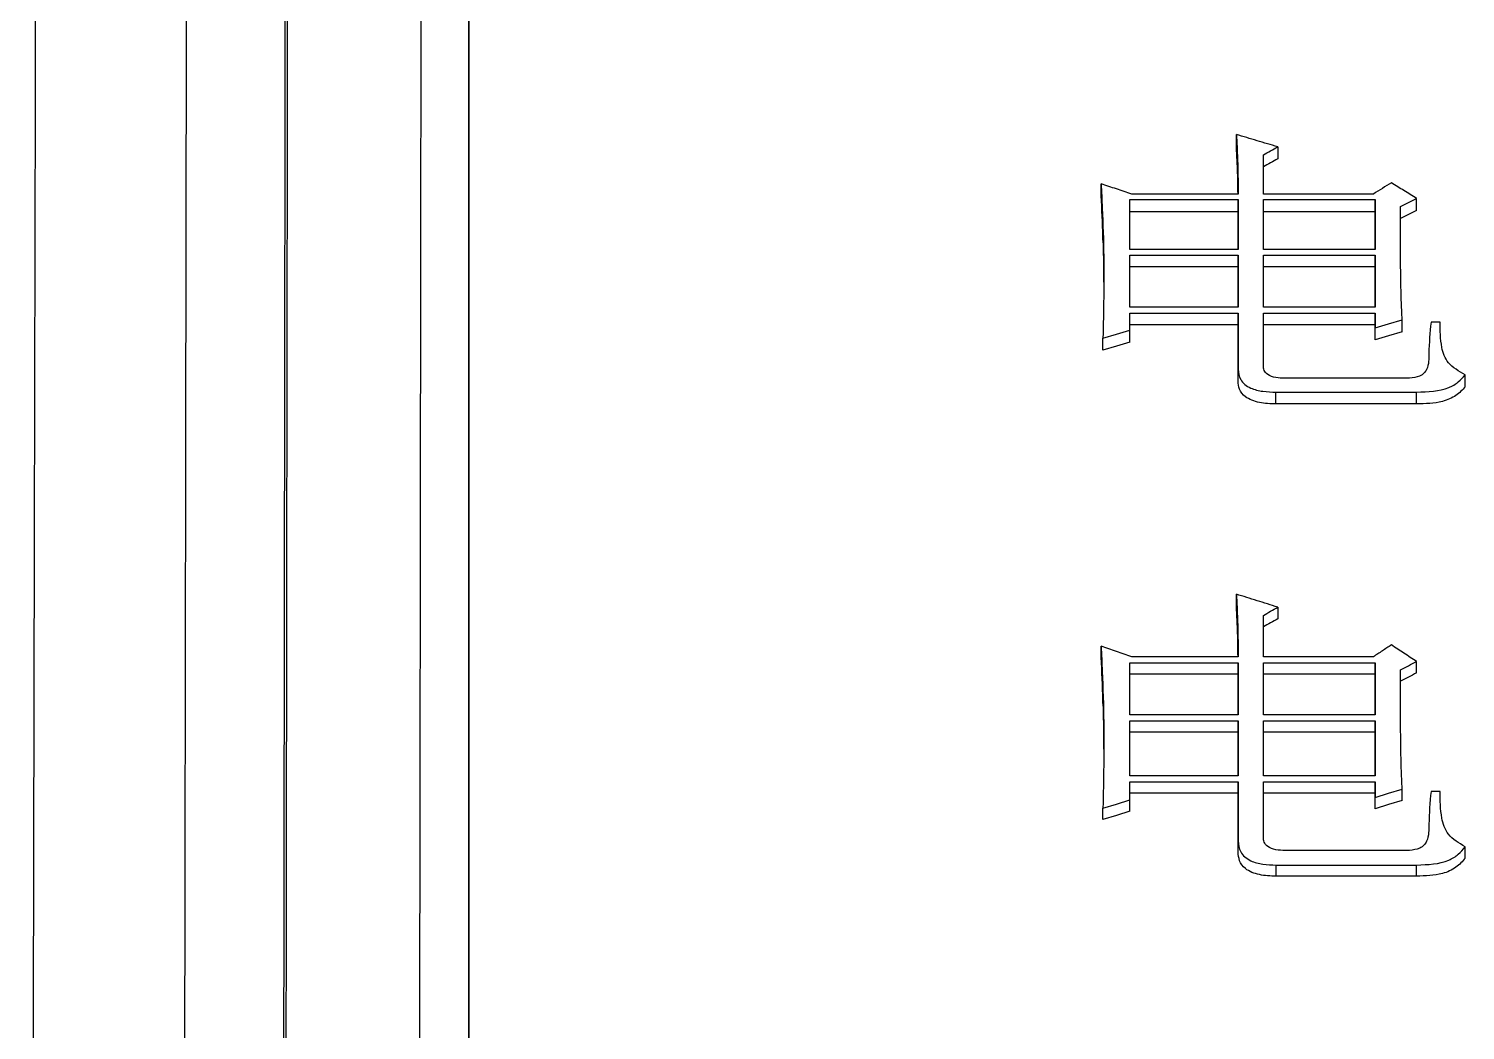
# Model space of a CAD drawing. Header units: millimetres. Extents: x 2642 to 4256, y 821 to 2003.
# Drawn here: x 2862.57 to 2871.19, y 1755.62 to 1761.64 of the extents above; entities that cross this region are included whole.
import ezdxf

# ---------------------------------------------------------------- set-up
doc = ezdxf.new("R2010")
doc.units = ezdxf.units.MM

msp = doc.modelspace()

# ---------------------------------------------------------------- linework, layer by layer
at = {"color": 7, "linetype": 'Continuous', "lineweight": 25}
for p, q in [((2869.8154, 1760.9304), (2869.8154, 1761.0032)), ((2870.0642, 1760.9293), (2870.0642, 1760.8566)), ((2869.9777, 1760.6462), (2869.9777, 1760.8823)), ((2869.0041, 1760.6346), (2869.0041, 1760.707)), ((2869.8263, 1760.6462), (2869.188, 1760.6462)), ((2870.6376, 1760.6462), (2869.9777, 1760.6462)), ((2869.1772, 1760.6124), (2869.8263, 1760.6124)), ((2869.1772, 1760.3139), (2869.1772, 1760.6124)), ((2869.8263, 1760.6124), (2869.8263, 1760.3139)), ((2869.8263, 1760.5401), (2869.8263, 1760.6124)), ((2869.9777, 1760.6124), (2870.6484, 1760.6124)), ((2869.9777, 1760.3139), (2869.9777, 1760.6124)), ((2870.6484, 1760.6124), (2870.6484, 1760.3139)), ((2870.6484, 1760.5401), (2870.6484, 1760.6124)), ((2870.8972, 1760.5469), (2870.8972, 1760.6192)), ((2869.8263, 1760.5401), (2869.1772, 1760.5401)), ((2869.8263, 1760.3139), (2869.8263, 1760.5401)), ((2870.6484, 1760.5401), (2869.9777, 1760.5401)), ((2870.6484, 1760.3139), (2870.6484, 1760.5401)), ((2869.0159, 1760.3553), (2869.0197, 1760.0375)), ((2869.8263, 1760.3139), (2869.1772, 1760.3139)), ((2870.6484, 1760.3139), (2869.9777, 1760.3139)), ((2869.1772, 1760.2799), (2869.8263, 1760.2799)), ((2869.1772, 1759.9658), (2869.1772, 1760.2799)), ((2869.8263, 1760.208), (2869.1772, 1760.208)), ((2869.8263, 1760.2799), (2869.8263, 1759.9658)), ((2869.8263, 1760.208), (2869.8263, 1760.2799)), ((2869.8263, 1759.9658), (2869.8263, 1760.208)), ((2869.9777, 1760.2799), (2870.6484, 1760.2799)), ((2869.9777, 1759.9658), (2869.9777, 1760.2799)), ((2870.6484, 1760.208), (2869.9777, 1760.208)), ((2870.6484, 1760.2799), (2870.6484, 1759.9658)), ((2870.6484, 1760.208), (2870.6484, 1760.2799)), ((2870.6484, 1759.9658), (2870.6484, 1760.208)), ((2869.8263, 1759.9658), (2869.1772, 1759.9658)), ((2870.6484, 1759.9658), (2869.9777, 1759.9658)), ((2869.1772, 1759.9315), (2869.8263, 1759.9315)), ((2869.1772, 1759.8286), (2869.1772, 1759.9315)), ((2869.8263, 1759.8601), (2869.1772, 1759.8601)), ((2869.8263, 1759.9315), (2869.8263, 1759.5946)), ((2869.8263, 1759.8601), (2869.8263, 1759.9315)), ((2869.8263, 1759.5236), (2869.8263, 1759.8601)), ((2869.9777, 1759.9315), (2870.6484, 1759.9315)), ((2869.9777, 1759.6153), (2869.9777, 1759.9315)), ((2870.6484, 1759.8601), (2869.9777, 1759.8601)), ((2870.6484, 1759.9315), (2870.6484, 1759.8423)), ((2870.6484, 1759.8601), (2870.6484, 1759.9315)), ((2870.6484, 1759.771), (2870.6484, 1759.8601)), ((2870.8106, 1759.819), (2870.8106, 1759.8904)), ((2871.0378, 1759.8766), (2870.9837, 1759.8766)), ((2869.015, 1759.7093), (2869.015, 1759.7805)), ((2869.1772, 1759.7573), (2869.1772, 1759.8286)), ((2870.6484, 1759.771), (2870.6484, 1759.8423)), ((2869.8263, 1759.5236), (2869.8263, 1759.5946)), ((2870.8541, 1759.5394), (2870.1075, 1759.5394)), ((2871.1893, 1759.4892), (2871.1893, 1759.5601)), ((2870.0534, 1759.3857), (2870.0534, 1759.4565)), ((2870.0534, 1759.4565), (2870.8972, 1759.4565)), ((2870.8972, 1759.3857), (2870.8972, 1759.4565)), ((2870.8972, 1759.3857), (2870.0534, 1759.3857)), ((2869.8155, 1758.1737), (2869.8155, 1758.243)), ((2870.0643, 1758.1652), (2870.0643, 1758.0961)), ((2869.9777, 1757.8672), (2869.9777, 1758.1156)), ((2869.0042, 1757.8624), (2869.0042, 1757.9312)), ((2869.1772, 1757.8317), (2869.8263, 1757.8317)), ((2869.1772, 1757.5177), (2869.1772, 1757.8317)), ((2869.8263, 1757.8672), (2869.1881, 1757.8672)), ((2869.8263, 1757.8317), (2869.8263, 1757.5177)), ((2869.8263, 1757.763), (2869.8263, 1757.8317)), ((2870.6376, 1757.8672), (2869.9777, 1757.8672)), ((2869.9777, 1757.8317), (2870.6484, 1757.8317)), ((2869.9777, 1757.5177), (2869.9777, 1757.8317)), ((2870.6484, 1757.8317), (2870.6484, 1757.5177)), ((2870.6484, 1757.763), (2870.6484, 1757.8317)), ((2870.8972, 1757.7701), (2870.8972, 1757.8388)), ((2869.8263, 1757.763), (2869.1772, 1757.763)), ((2869.8263, 1757.5177), (2869.8263, 1757.763)), ((2870.6484, 1757.763), (2869.9777, 1757.763)), ((2870.6484, 1757.5177), (2870.6484, 1757.763)), ((2869.0158, 1757.5733), (2869.0197, 1757.2249)), ((2869.8263, 1757.5177), (2869.1772, 1757.5177)), ((2869.1772, 1757.482), (2869.8263, 1757.482)), ((2869.1772, 1757.1518), (2869.1772, 1757.482)), ((2869.8263, 1757.482), (2869.8263, 1757.1518)), ((2869.8263, 1757.4137), (2869.8263, 1757.482)), ((2870.6484, 1757.5177), (2869.9777, 1757.5177)), ((2869.9777, 1757.482), (2870.6484, 1757.482)), ((2869.9777, 1757.1518), (2869.9777, 1757.482)), ((2870.6484, 1757.482), (2870.6484, 1757.1518)), ((2870.6484, 1757.4137), (2870.6484, 1757.482)), ((2869.8263, 1757.4137), (2869.1772, 1757.4137)), ((2869.8263, 1757.1518), (2869.8263, 1757.4137)), ((2870.6484, 1757.4137), (2869.9777, 1757.4137)), ((2870.6484, 1757.1518), (2870.6484, 1757.4137)), ((2869.8263, 1757.1518), (2869.1772, 1757.1518)), ((2869.1772, 1757.1158), (2869.8263, 1757.1158)), ((2869.1772, 1757.0077), (2869.1772, 1757.1158)), ((2869.8263, 1757.1158), (2869.8263, 1756.7619)), ((2869.8263, 1757.0481), (2869.8263, 1757.1158)), ((2870.6484, 1757.1518), (2869.9777, 1757.1518)), ((2869.9777, 1757.1158), (2870.6484, 1757.1158)), ((2869.9777, 1756.7837), (2869.9777, 1757.1158)), ((2870.6484, 1757.1158), (2870.6484, 1757.0221)), ((2870.6484, 1757.048), (2870.6484, 1757.1158)), ((2869.8263, 1757.0481), (2869.1772, 1757.0481)), ((2869.8263, 1756.6946), (2869.8263, 1757.0481)), ((2870.6484, 1757.048), (2869.9777, 1757.048)), ((2870.6484, 1756.9545), (2870.6484, 1757.048)), ((2870.6484, 1756.9545), (2870.6484, 1757.0221)), ((2870.8107, 1757.0049), (2870.8107, 1757.0726)), ((2871.0378, 1757.0582), (2870.9837, 1757.0582)), ((2869.015, 1756.8896), (2869.015, 1756.9572)), ((2869.1772, 1756.9401), (2869.1772, 1757.0077)), ((2869.8263, 1756.6946), (2869.8263, 1756.7619)), ((2870.8542, 1756.704), (2870.1075, 1756.704)), ((2871.1893, 1756.6585), (2871.1893, 1756.7257)), ((2870.0535, 1756.5498), (2870.0535, 1756.6169)), ((2870.0535, 1756.6169), (2870.8972, 1756.6169)), ((2870.8972, 1756.5498), (2870.8972, 1756.6169)), ((2870.8972, 1756.5498), (2870.0535, 1756.5498))]:
    msp.add_line(p, q, dxfattribs=at)
at = {"color": 7, "linetype": 'Continuous', "lineweight": 25, "flags": 128}
for points in [[(2862.568, 1741.9379), (2862.5776, 1746.4213), (2862.5868, 1750.7015), (2862.5955, 1754.7589), (2862.6036, 1758.5751), (2862.6112, 1762.1325), (2862.6182, 1765.4149), (2862.6246, 1768.4072), (2862.6304, 1771.0959), (2862.6354, 1773.4685), (2862.6398, 1775.5143), (2862.6435, 1777.2238), (2862.6464, 1778.5893), (2862.6486, 1779.6045), (2862.65, 1780.2647), (2862.6506, 1780.567), (2862.6507, 1780.588)], [(2870.6484, 1759.8423), (2870.7295, 1759.8664), (2870.8106, 1759.8904)], [(2869.015, 1759.7805), (2869.0961, 1759.8046), (2869.1772, 1759.8286)], [(2870.8106, 1759.819), (2870.7295, 1759.795), (2870.6484, 1759.771)], [(2869.1772, 1759.7573), (2869.0961, 1759.7333), (2869.015, 1759.7093)], [(2870.6484, 1757.0221), (2870.7295, 1757.0474), (2870.8107, 1757.0726)], [(2869.015, 1756.9572), (2869.0961, 1756.9824), (2869.1772, 1757.0077)], [(2869.1772, 1756.9401), (2869.0961, 1756.9149), (2869.015, 1756.8896)], [(2870.8107, 1757.0049), (2870.7295, 1756.9797), (2870.6484, 1756.9545)]]:
    msp.add_lwpolyline(points, dxfattribs=at)
at = {"color": 7, "linetype": 'Continuous', "lineweight": 25}
for points, knots in [([(2865.2087, 1780.8852), (2865.2087, 1780.7812), (2865.2088, 1780.2604), (2865.2089, 1778.8935), (2865.2089, 1776.7336), (2865.209, 1774.1152), (2865.209, 1771.6527), (2865.2091, 1768.1449), (2865.2091, 1765.0019), (2865.2091, 1760.6868), (2865.2092, 1755.9998), (2865.2092, 1750.8676), (2865.2092, 1745.444), (2865.2093, 1740.8853), (2865.2094, 1734.9629), (2865.2094, 1730.0571), (2865.2095, 1723.3781), (2865.2096, 1719.0854), (2865.2096, 1716.0842)], [0, 0, 0, 0, 0.020124, 0.100733, 0.181328, 0.221587, 0.302184, 0.342442, 0.423039, 0.463298, 0.543894, 0.624491, 0.664749, 0.745346, 0.785604, 0.8662, 0.906458, 1, 1, 1, 1]), ([(2865.2092, 1749.7952), (2865.2092, 1750.9799), (2865.2092, 1753.2334), (2865.2091, 1757.2737), (2865.2091, 1760.9813), (2865.2091, 1765.216), (2865.209, 1768.2899), (2865.209, 1771.7021), (2865.2089, 1774.6795), (2865.2089, 1777.023), (2865.2088, 1778.9634), (2865.2087, 1779.6971), (2865.2087, 1780.1939)], [0, 0, 0, 0, 0.072858, 0.13859, 0.270184, 0.335916, 0.467513, 0.533245, 0.664841, 0.796434, 0.862166, 1, 1, 1, 1]), ([(2863.5401, 1779.9372), (2863.5402, 1779.9655), (2863.5405, 1780.054), (2863.5392, 1779.0676), (2863.5362, 1777.0547), (2863.5316, 1773.9921), (2863.5264, 1770.6038), (2863.5213, 1767.2664), (2863.5167, 1764.1967), (2863.5111, 1760.5533), (2863.5045, 1756.2826), (2863.4973, 1751.6369), (2863.4896, 1746.6901), (2863.4814, 1741.5197), (2863.4724, 1735.8354), (2863.4625, 1729.6384), (2863.4518, 1722.9546), (2863.4443, 1718.2638), (2863.4404, 1715.8698)], [0, 0, 0, 0, 0.039342, 0.122943, 0.206183, 0.289063, 0.371582, 0.416612, 0.465601, 0.518547, 0.575452, 0.636313, 0.690059, 0.746552, 0.805793, 0.867782, 0.932518, 1, 1, 1, 1]), ([(2864.0454, 1715.7342), (2864.05, 1719.0335), (2864.0591, 1725.632), (2864.072, 1735.062), (2864.0841, 1743.9426), (2864.095, 1752.1003), (2864.1048, 1759.4008), (2864.113, 1765.718), (2864.1198, 1770.9423), (2864.1248, 1774.9905), (2864.1276, 1777.3944), (2864.129, 1778.7079), (2864.1292, 1779.0294), (2864.1292, 1779.1902)], [0, 0, 0, 0, 0.0981345, 0.196269, 0.2944034, 0.3925379, 0.4906723, 0.5888066, 0.686941, 0.7850753, 0.8832097, 0.9416048, 1, 1, 1, 1]), ([(2864.0594, 1715.6855), (2864.0627, 1718.0712), (2864.0692, 1722.7778), (2864.0784, 1729.5271), (2864.0871, 1735.8696), (2864.0951, 1741.7648), (2864.1025, 1747.1954), (2864.1102, 1752.9284), (2864.1178, 1758.697), (2864.125, 1764.1773), (2864.1308, 1768.6445), (2864.1353, 1772.1673), (2864.1386, 1774.8303), (2864.1408, 1776.7296), (2864.1421, 1777.9606), (2864.1425, 1778.4755), (2864.1426, 1778.6254), (2864.1426, 1778.6502)], [0, 0, 0, 0, 0.07139, 0.140843, 0.208359, 0.273937, 0.337578, 0.399281, 0.488173, 0.572709, 0.652888, 0.72871, 0.800173, 0.867277, 0.930021, 0.988406, 1, 1, 1, 1]), ([(2864.9407, 1777.8671), (2864.9407, 1777.7742), (2864.9406, 1777.6044), (2864.9402, 1777.1567), (2864.9396, 1776.6162), (2864.9389, 1775.9404), (2864.938, 1775.1327), (2864.9368, 1774.1927), (2864.9356, 1773.1212), (2864.9334, 1771.4116), (2864.9301, 1768.7255), (2864.9249, 1764.5757), (2864.9182, 1759.3593), (2864.9109, 1753.7525), (2864.9032, 1748.0752), (2864.8958, 1742.6081), (2864.8876, 1736.5953), (2864.8786, 1730.0477), (2864.8688, 1723.0048), (2864.862, 1718.0625), (2864.8585, 1715.5484)], [0, 0, 0, 0, 0.037781, 0.069081, 0.100468, 0.131943, 0.163506, 0.195157, 0.226895, 0.258722, 0.330934, 0.408983, 0.49287, 0.582593, 0.645672, 0.711347, 0.779618, 0.850484, 0.923944, 1, 1, 1, 1]), ([(2869.8154, 1761.0032), (2869.8182, 1760.9545), (2869.823, 1760.8709), (2869.8255, 1760.7518), (2869.826, 1760.6814), (2869.8263, 1760.6462)], [0, 0, 0, 0, 0.41049, 0.705225, 1, 1, 1, 1]), ([(2870.0642, 1760.9293), (2870.0228, 1760.9416), (2869.9398, 1760.9663), (2869.8569, 1760.9909), (2869.8154, 1761.0032)], [0, 0, 0, 0, 0.499999, 1, 1, 1, 1]), ([(2869.8254, 1760.6462), (2869.8252, 1760.6711), (2869.8247, 1760.731), (2869.8215, 1760.8258), (2869.8174, 1760.8955), (2869.8154, 1760.9304)], [0, 0, 0, 0, 0.261526, 0.630722, 1, 1, 1, 1]), ([(2869.9777, 1760.8823), (2869.9921, 1760.8901), (2870.021, 1760.9058), (2870.0498, 1760.9215), (2870.0642, 1760.9293)], [0, 0, 0, 0, 0.500001, 1, 1, 1, 1]), ([(2870.0642, 1760.8566), (2870.0498, 1760.8488), (2870.021, 1760.8331), (2869.9921, 1760.8174), (2869.9777, 1760.8096)], [0, 0, 0, 0, 0.499999, 1, 1, 1, 1]), ([(2869.0041, 1760.707), (2869.0064, 1760.6587), (2869.0131, 1760.5139), (2869.0212, 1760.2871), (2869.0203, 1760.0265), (2869.0167, 1759.8625), (2869.015, 1759.7805)], [0, 0, 0, 0, 0.157705, 0.473128, 0.736533, 1, 1, 1, 1]), ([(2869.188, 1760.6462), (2869.1574, 1760.6564), (2869.0961, 1760.6766), (2869.0348, 1760.6969), (2869.0041, 1760.707)], [0, 0, 0, 0, 0.5, 1, 1, 1, 1]), ([(2869.0155, 1760.3532), (2869.0152, 1760.3664), (2869.0131, 1760.4606), (2869.0083, 1760.5542), (2869.0041, 1760.6346)], [0, 0, 0, 0, 0.139908, 1, 1, 1, 1]), ([(2870.7457, 1760.7138), (2870.7277, 1760.7025), (2870.6916, 1760.68), (2870.6556, 1760.6575), (2870.6376, 1760.6462)], [0, 0, 0, 0, 0.499999, 1, 1, 1, 1]), ([(2870.8972, 1760.6192), (2870.8719, 1760.6349), (2870.8214, 1760.6665), (2870.771, 1760.698), (2870.7457, 1760.7138)], [0, 0, 0, 0, 0.499999, 1, 1, 1, 1]), ([(2870.7998, 1760.5718), (2870.816, 1760.5797), (2870.8485, 1760.5955), (2870.8809, 1760.6113), (2870.8972, 1760.6192)], [0, 0, 0, 0, 0.5, 1, 1, 1, 1]), ([(2870.8106, 1759.8904), (2870.8087, 1759.9301), (2870.8064, 1759.9748), (2870.8044, 1760.0394), (2870.8031, 1760.1038), (2870.8015, 1760.183), (2870.8011, 1760.2621), (2870.8007, 1760.3115), (2870.8005, 1760.346), (2870.8004, 1760.3657), (2870.8004, 1760.3781), (2870.8003, 1760.3879), (2870.8003, 1760.3978), (2870.8002, 1760.4076), (2870.8002, 1760.4199), (2870.8002, 1760.4298), (2870.8001, 1760.4421), (2870.8001, 1760.4519), (2870.8001, 1760.4642), (2870.8, 1760.4741), (2870.8, 1760.4839), (2870.8, 1760.4938), (2870.8, 1760.5036), (2870.7999, 1760.5159), (2870.7999, 1760.5245), (2870.7999, 1760.5331), (2870.7999, 1760.538), (2870.7999, 1760.5441), (2870.7999, 1760.5491), (2870.7999, 1760.554), (2870.7998, 1760.5588), (2870.7998, 1760.5647), (2870.7998, 1760.5694), (2870.7998, 1760.5718)], [0, 0, 0, 0, 0.174064, 0.195822, 0.282854, 0.456917, 0.543949, 0.63098, 0.674496, 0.696254, 0.718011, 0.72889, 0.739769, 0.761527, 0.772406, 0.794164, 0.805043, 0.826801, 0.83768, 0.859437, 0.870316, 0.881195, 0.902953, 0.913832, 0.93559, 0.941029, 0.951908, 0.957348, 0.968227, 0.973666, 0.979105, 0.989553, 1, 1, 1, 1]), ([(2870.8972, 1760.5469), (2870.8809, 1760.539), (2870.8485, 1760.5232), (2870.816, 1760.5074), (2870.7998, 1760.4996)], [0, 0, 0, 0, 0.499998, 1, 1, 1, 1]), ([(2870.9837, 1759.8766), (2870.9778, 1759.8149), (2870.9688, 1759.721), (2870.9719, 1759.6153), (2870.9433, 1759.5697), (2870.9097, 1759.5465), (2870.8758, 1759.5422), (2870.8541, 1759.5394)], [0, 0, 0, 0, 0.493108, 0.749094, 0.814101, 0.880835, 1, 1, 1, 1]), ([(2871.1893, 1759.5601), (2871.1511, 1759.582), (2871.0763, 1759.625), (2871.0393, 1759.7442), (2871.0384, 1759.8264), (2871.0378, 1759.8766)], [0, 0, 0, 0, 0.287877, 0.565058, 1, 1, 1, 1]), ([(2870.1075, 1759.5394), (2870.0887, 1759.54), (2870.0518, 1759.5413), (2870.0038, 1759.5577), (2869.9799, 1759.5866), (2869.9784, 1759.6058), (2869.9777, 1759.6153)], [0, 0, 0, 0, 0.293264, 0.577264, 0.790624, 1, 1, 1, 1]), ([(2869.8263, 1759.5946), (2869.8283, 1759.5729), (2869.8325, 1759.5288), (2869.894, 1759.4782), (2869.9748, 1759.4588), (2870.0271, 1759.4573), (2870.0534, 1759.4565)], [0, 0, 0, 0, 0.266734, 0.54095, 0.768753, 1, 1, 1, 1]), ([(2870.0534, 1759.3857), (2870.0199, 1759.3868), (2869.954, 1759.3889), (2869.87, 1759.4206), (2869.8301, 1759.4727), (2869.8275, 1759.5068), (2869.8263, 1759.5236)], [0, 0, 0, 0, 0.29371, 0.577274, 0.790365, 1, 1, 1, 1]), ([(2870.8972, 1759.4565), (2870.9653, 1759.4588), (2871.0594, 1759.4621), (2871.1504, 1759.5158), (2871.1764, 1759.5455), (2871.1893, 1759.5601)], [0, 0, 0, 0, 0.5701603, 0.7877126, 1, 1, 1, 1]), ([(2871.1893, 1759.4892), (2871.1725, 1759.4705), (2871.1383, 1759.4326), (2871.0354, 1759.3888), (2870.95, 1759.3869), (2870.8972, 1759.3857)], [0, 0, 0, 0, 0.2697831, 0.5484435, 1, 1, 1, 1]), ([(2869.8155, 1758.243), (2869.8182, 1758.1917), (2869.823, 1758.1036), (2869.8255, 1757.9783), (2869.826, 1757.9043), (2869.8263, 1757.8672)], [0, 0, 0, 0, 0.41049, 0.705225, 1, 1, 1, 1]), ([(2870.0643, 1758.1652), (2870.0228, 1758.1781), (2869.9399, 1758.2041), (2869.8569, 1758.23), (2869.8155, 1758.243)], [0, 0, 0, 0, 0.499999, 1, 1, 1, 1]), ([(2869.8255, 1757.8672), (2869.8253, 1757.8959), (2869.8248, 1757.9614), (2869.8215, 1758.0636), (2869.8175, 1758.137), (2869.8155, 1758.1737)], [0, 0, 0, 0, 0.279289, 0.639605, 1, 1, 1, 1]), ([(2869.9777, 1758.1156), (2869.9921, 1758.1239), (2870.021, 1758.1404), (2870.0498, 1758.1569), (2870.0643, 1758.1652)], [0, 0, 0, 0, 0.500001, 1, 1, 1, 1]), ([(2870.0643, 1758.0961), (2870.0498, 1758.0878), (2870.021, 1758.0713), (2869.9921, 1758.0548), (2869.9777, 1758.0466)], [0, 0, 0, 0, 0.4999995, 1, 1, 1, 1]), ([(2869.0042, 1757.9312), (2869.0064, 1757.8804), (2869.0131, 1757.728), (2869.0212, 1757.4895), (2869.0203, 1757.2156), (2869.0168, 1757.0433), (2869.015, 1756.9572)], [0, 0, 0, 0, 0.157705, 0.473128, 0.736533, 1, 1, 1, 1]), ([(2869.1881, 1757.8672), (2869.1574, 1757.8779), (2869.0961, 1757.8992), (2869.0348, 1757.9206), (2869.0042, 1757.9312)], [0, 0, 0, 0, 0.5, 1, 1, 1, 1]), ([(2870.7457, 1757.9383), (2870.7277, 1757.9265), (2870.6917, 1757.9028), (2870.6556, 1757.8791), (2870.6376, 1757.8672)], [0, 0, 0, 0, 0.499999, 1, 1, 1, 1]), ([(2870.8972, 1757.8388), (2870.872, 1757.8554), (2870.8215, 1757.8886), (2870.771, 1757.9217), (2870.7457, 1757.9383)], [0, 0, 0, 0, 0.499999, 1, 1, 1, 1]), ([(2869.0154, 1757.571), (2869.0151, 1757.5833), (2869.0131, 1757.6809), (2869.0083, 1757.7778), (2869.0042, 1757.8624)], [0, 0, 0, 0, 0.126532, 1, 1, 1, 1]), ([(2870.7998, 1757.789), (2870.8161, 1757.7973), (2870.8485, 1757.8139), (2870.881, 1757.8305), (2870.8972, 1757.8388)], [0, 0, 0, 0, 0.5, 1, 1, 1, 1]), ([(2870.8107, 1757.0726), (2870.8087, 1757.1143), (2870.8065, 1757.1613), (2870.8044, 1757.2291), (2870.8032, 1757.2969), (2870.8016, 1757.3801), (2870.8012, 1757.4633), (2870.8007, 1757.5152), (2870.8006, 1757.5515), (2870.8004, 1757.5722), (2870.8004, 1757.5852), (2870.8003, 1757.5956), (2870.8003, 1757.6059), (2870.8003, 1757.6163), (2870.8002, 1757.6292), (2870.8002, 1757.6396), (2870.8001, 1757.6525), (2870.8001, 1757.6629), (2870.8001, 1757.6758), (2870.8001, 1757.6862), (2870.8, 1757.6965), (2870.8, 1757.7069), (2870.8, 1757.7172), (2870.8, 1757.7301), (2870.7999, 1757.7392), (2870.7999, 1757.7482), (2870.7999, 1757.7534), (2870.7999, 1757.7599), (2870.7999, 1757.765), (2870.7999, 1757.7702), (2870.7999, 1757.7753), (2870.7999, 1757.7815), (2870.7998, 1757.7865), (2870.7998, 1757.789)], [0, 0, 0, 0, 0.174064, 0.195822, 0.282854, 0.456917, 0.543949, 0.63098, 0.674496, 0.696253, 0.718011, 0.72889, 0.739769, 0.761527, 0.772406, 0.794164, 0.805043, 0.8268, 0.837679, 0.859437, 0.870316, 0.881195, 0.902953, 0.913832, 0.93559, 0.941029, 0.951908, 0.957347, 0.968226, 0.973666, 0.979105, 0.989553, 1, 1, 1, 1]), ([(2870.8972, 1757.7701), (2870.881, 1757.7618), (2870.8485, 1757.7452), (2870.8161, 1757.7286), (2870.7998, 1757.7203)], [0, 0, 0, 0, 0.499998, 1, 1, 1, 1]), ([(2870.9837, 1757.0582), (2870.9778, 1756.9933), (2870.9689, 1756.8947), (2870.9719, 1756.7837), (2870.9433, 1756.7358), (2870.9098, 1756.7115), (2870.8759, 1756.7069), (2870.8542, 1756.704)], [0, 0, 0, 0, 0.493123, 0.748949, 0.813909, 0.880596, 1, 1, 1, 1]), ([(2871.1893, 1756.7257), (2871.1512, 1756.7487), (2871.0763, 1756.7938), (2871.0393, 1756.919), (2871.0384, 1757.0054), (2871.0378, 1757.0582)], [0, 0, 0, 0, 0.287877, 0.565058, 1, 1, 1, 1]), ([(2869.8263, 1756.7619), (2869.8283, 1756.7391), (2869.8325, 1756.6928), (2869.8941, 1756.6397), (2869.9749, 1756.6194), (2870.0271, 1756.6177), (2870.0535, 1756.6169)], [0, 0, 0, 0, 0.266734, 0.54095, 0.768753, 1, 1, 1, 1]), ([(2870.1075, 1756.704), (2870.0888, 1756.7046), (2870.0518, 1756.7059), (2870.0038, 1756.7232), (2869.9799, 1756.7536), (2869.9785, 1756.7737), (2869.9777, 1756.7837)], [0, 0, 0, 0, 0.293264, 0.577264, 0.790624, 1, 1, 1, 1]), ([(2870.0535, 1756.5498), (2870.0199, 1756.551), (2869.9541, 1756.5532), (2869.87, 1756.5864), (2869.8301, 1756.6411), (2869.8276, 1756.6769), (2869.8263, 1756.6946)], [0, 0, 0, 0, 0.2937097, 0.577274, 0.7903653, 1, 1, 1, 1]), ([(2870.8972, 1756.6169), (2870.9653, 1756.6194), (2871.0594, 1756.6228), (2871.1505, 1756.6791), (2871.1764, 1756.7103), (2871.1893, 1756.7257)], [0, 0, 0, 0, 0.57016, 0.787713, 1, 1, 1, 1]), ([(2871.1893, 1756.6585), (2871.1725, 1756.6389), (2871.1384, 1756.599), (2871.0354, 1756.5531), (2870.95, 1756.5511), (2870.8972, 1756.5498)], [0, 0, 0, 0, 0.2697831, 0.5484435, 1, 1, 1, 1])]:
    msp.add_open_spline(points, degree=3, knots=knots, dxfattribs=at)

doc.saveas('drawing.dxf')
